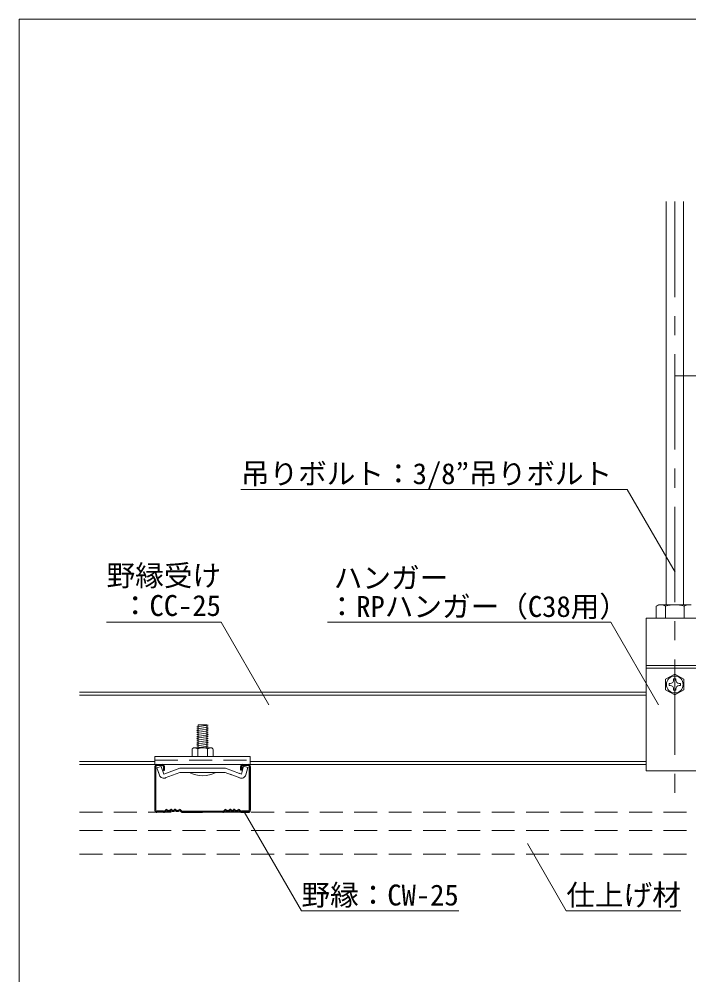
# Model space of a CAD drawing. Units: millimetres on the paper, enlarged 40 times, with parts at other scales. Extents: x -7800 to 7800, y -5578 to 5485.
# Drawn here: x 78 to 1482, y -4404 to -2400 of the extents above; entities that cross this region are included whole.
import ezdxf
from ezdxf.enums import TextEntityAlignment as Align

# ---------------------------------------------------------------- set-up
doc = ezdxf.new("R2010")
doc.units = ezdxf.units.MM
doc.header["$LTSCALE"] = 40
doc.linetypes.add('CHAIN1', pattern=[8, 5, -1, 1, -1])
doc.linetypes.add('DASHED1', pattern=[1.8, 1.2, -0.6])
for name, color, linetype, lineweight in [('7-0_中心線', 4, 'CHAIN1', 9), ('7-1_吊り材', 7, 'Continuous', 18), ('7-2_野縁受け', 3, 'Continuous', 18), ('7-3_野縁', 2, 'Continuous', 25), ('7-5_寸法', 7, 'Continuous', 9), ('7-6_文字', 7, 'Continuous', 18), ('7-A_クリップ', 7, 'Continuous', 18), ('7-B_ビス', 3, 'Continuous', 18), ('7-C_パネル', 7, 'DASHED1', 18), ('F-2_太線１', 3, 'Continuous', 18)]:
    doc.layers.add(name, color=color, linetype=linetype, lineweight=lineweight)
doc.styles.add('ＭＳ ゴシック', font='')
doc.styles.get('ＭＳ ゴシック').set_extended_font_data('MS Gothic')

msp = doc.modelspace()

# ---------------------------------------------------------------- linework, layer by layer
at = {"layer": '7-0_中心線'}
msp.add_line((1452.62, -2782.59), (1452.62, -4059.08), dxfattribs=at)
at = {"layer": '7-1_吊り材'}
for p, q in [((1434.62, -2782.59), (1434.62, -3628.05)), ((1470.62, -2782.59), (1470.62, -3628.05)), ((1418.67, -3628.05), (1413.42, -3631.09)), ((1418.67, -3628.05), (1486.56, -3628.05)), ((1413.42, -3656.05), (1413.42, -3631.09)), ((1433.02, -3656.05), (1433.02, -3631.09)), ((1472.22, -3656.05), (1472.22, -3631.09)), ((1392.62, -3976.05), (1392.62, -3656.05)), ((1413.42, -3656.05), (1491.82, -3656.05)), ((1392.62, -3755.25), (1512.62, -3755.25)), ((1392.62, -3760.79), (1512.62, -3760.79)), ((1512.62, -3976.05), (1392.62, -3976.05))]:
    msp.add_line(p, q, dxfattribs=at)
at = {"layer": '7-1_吊り材', "color": 4, "lineweight": 9}
for p, q in [((1452.42, -3773.25), (1433.37, -3784.25)), ((1433.37, -3784.25), (1433.37, -3806.25)), ((1450.02, -3783.5), (1450.02, -3785.72)), ((1452.42, -3773.25), (1471.48, -3784.25)), ((1454.82, -3783.5), (1454.82, -3786.76)), ((1454.82, -3783.5), (1454.82, -3785.72)), ((1471.48, -3784.25), (1471.48, -3806.25)), ((1452.42, -3817.25), (1433.37, -3806.25)), ((1440.67, -3792.85), (1443.02, -3792.85)), ((1440.67, -3797.65), (1443.02, -3797.65)), ((1450.02, -3807.01), (1450.02, -3804.79)), ((1452.42, -3817.25), (1471.48, -3806.25)), ((1454.82, -3807.01), (1454.82, -3803.75)), ((1454.82, -3807.01), (1454.82, -3804.79)), ((1464.18, -3792.85), (1461.83, -3792.85)), ((1464.18, -3797.65), (1461.83, -3797.65))]:
    msp.add_line(p, q, dxfattribs=at)
at = {"layer": '7-1_吊り材'}
msp.add_lwpolyline([(1392.62, -3656.05), (1512.62, -3656.05), (1512.62, -3976.05)], dxfattribs=at)
at = {"layer": '7-1_吊り材', "color": 4, "lineweight": 9}
msp.add_circle((1452.42, -3795.25), 17.6, dxfattribs=at)
at = {"layer": '7-1_吊り材'}
for centre, radius, start, end in [((1426.23, -3655.14), 27.25, 96.34294, 118.04132), ((1422.55, -3647.56), 19.52, 57.57118, 88.04459), ((1452.62, -3692.92), 64.86, 72.41205, 107.58797), ((1482.68, -3647.56), 19.52, 91.95543, 122.42883)]:
    msp.add_arc(centre, radius, start, end, dxfattribs=at)
at = {"layer": '7-1_吊り材', "color": 4, "lineweight": 9}
for centre, radius, start, end in [((1443.65, -3786.47), 6.42, 264.363, 6.67345), ((1452.42, -3795.25), 12, 78.46304, 101.53696), ((1461.2, -3786.47), 6.42, 173.32655, 275.637), ((1452.42, -3795.25), 12, 168.46304, 191.51331), ((1443.65, -3804.04), 6.42, 353.32655, 95.637), ((1452.42, -3795.25), 12, 258.46304, 281.53696), ((1461.2, -3804.04), 6.42, 84.363, 186.67345), ((1452.42, -3795.25), 12, 348.48669, 11.53696)]:
    msp.add_arc(centre, radius, start, end, dxfattribs=at)
at = {"layer": '7-2_野縁受け'}
for p, q in [((204.76, -3811.25), (1392.62, -3811.25)), ((204.76, -3817.65), (1392.62, -3817.65)), ((204.76, -3956.85), (362.76, -3956.85)), ((204.76, -3963.25), (362.76, -3963.25)), ((562.76, -3956.85), (1392.62, -3956.85)), ((562.76, -3963.25), (1392.62, -3963.25))]:
    msp.add_line(p, q, dxfattribs=at)
at = {"layer": '7-3_野縁'}
for p, q in [((362.76, -3967.25), (362.76, -4059.08)), ((364.76, -4059.08), (364.76, -3967.25)), ((366.76, -3963.25), (378.76, -3963.25)), ((378.76, -3965.25), (366.76, -3965.25)), ((380.76, -3967.25), (380.76, -3975.25)), ((382.76, -3975.25), (382.76, -3967.25)), ((542.76, -3975.25), (542.76, -3967.25)), ((544.76, -3967.25), (544.76, -3975.25)), ((546.76, -3963.25), (558.76, -3963.25)), ((558.76, -3965.25), (546.76, -3965.25)), ((560.76, -4059.08), (560.76, -3967.25)), ((562.76, -3967.25), (562.76, -4059.08)), ((380.76, -3975.25), (382.76, -3975.25)), ((544.76, -3975.25), (542.76, -3975.25)), ((366.76, -4061.25), (381.13, -4061.25)), ((381.13, -4061.25), (366.79, -4061.25)), ((381.13, -4063.25), (366.79, -4063.25)), ((381.13, -4063.25), (366.79, -4063.25)), ((385.37, -4057.84), (382.54, -4060.67)), ((382.54, -4060.67), (385.37, -4057.84)), ((386.79, -4059.25), (383.96, -4062.08)), ((386.79, -4059.25), (383.96, -4062.08)), ((414.79, -4059.25), (417.61, -4062.08)), ((416.2, -4057.84), (419.03, -4060.67)), ((420.38, -4063.25), (462.73, -4063.25)), ((420.44, -4061.25), (505.13, -4061.25)), ((505.07, -4063.25), (462.73, -4063.25)), ((509.37, -4057.84), (506.55, -4060.67)), ((510.79, -4059.25), (507.96, -4062.08)), ((538.79, -4059.25), (541.62, -4062.08)), ((538.79, -4059.25), (541.62, -4062.08)), ((540.2, -4057.84), (543.03, -4060.67)), ((543.03, -4060.67), (540.2, -4057.84)), ((544.44, -4061.25), (558.79, -4061.25)), ((558.76, -4061.25), (544.44, -4061.25)), ((544.44, -4063.25), (558.79, -4063.25)), ((544.44, -4063.25), (558.79, -4063.25))]:
    msp.add_line(p, q, dxfattribs=at)
for centre, radius, start, end in [((366.76, -3967.25), 4, 90.00299, 180.00299), ((366.76, -3967.25), 2, 90, 180), ((378.76, -3967.25), 4, 0.00299, 90.00299), ((378.76, -3967.25), 2, 0.00699, 90), ((546.76, -3967.25), 4, 89.99699, 179.99699), ((546.76, -3967.25), 2, 90, 180), ((558.76, -3967.25), 4, 359.99699, 89.99699), ((558.76, -3967.25), 2, 0, 90), ((366.75, -4059.25), 4, 177.476, 270), ((366.75, -4059.25), 4, 177.476, 270), ((366.76, -4059.25), 2, 180, 270), ((381.13, -4059.25), 2, 270, 314.99998), ((381.13, -4059.25), 2, 269.99998, 314.99998), ((381.13, -4059.25), 4, 270, 315), ((381.13, -4059.25), 4, 270, 314.99998), ((386.79, -4059.25), 2, 46.39717, 135), ((391.79, -4054), 7.25, 226.39717, 313.60281), ((391.79, -4054), 5.25, 226.39717, 313.60281), ((396.79, -4059.25), 2, 36.86989, 133.60281), ((400.79, -4056.25), 5, 216.86989, 323.1301), ((400.79, -4056.25), 3, 216.86989, 323.1301), ((404.79, -4059.25), 2, 46.39717, 143.1301), ((404.79, -4059.25), 2, 36.86989, 143.1301), ((409.79, -4054), 7.25, 226.39717, 313.60281), ((409.79, -4054), 5.25, 226.39717, 313.60281), ((414.79, -4059.25), 2, 44.99998, 133.60281), ((420.44, -4059.25), 4, 225, 270), ((420.44, -4059.25), 2, 225, 270), ((505.13, -4059.25), 2, 270, 315), ((505.13, -4059.25), 4, 270, 315), ((510.79, -4059.25), 2, 46.39719, 135.00002), ((515.79, -4054), 7.25, 226.39719, 313.60283), ((515.79, -4054), 5.25, 226.39719, 313.60283), ((520.79, -4059.25), 2, 36.8699, 143.13011), ((520.79, -4059.25), 2, 36.8699, 133.60283), ((524.79, -4056.25), 5, 216.8699, 323.13011), ((524.79, -4056.25), 3, 216.8699, 323.13011), ((528.79, -4059.25), 2, 46.39719, 143.13011), ((533.79, -4054), 7.25, 226.39719, 313.60283), ((533.79, -4054), 5.25, 226.39719, 313.60283), ((538.79, -4059.25), 2, 45, 133.60283), ((544.44, -4059.25), 4, 225, 270), ((544.44, -4059.25), 4, 225.00002, 270), ((544.44, -4059.25), 2, 225.00002, 270), ((544.44, -4059.25), 2, 225, 270), ((558.76, -4059.25), 4, 270, 2.524), ((558.76, -4059.25), 4, 269.99997, 2.524), ((558.76, -4059.25), 2, 270, 0)]:
    msp.add_arc(centre, radius, start, end, dxfattribs=at)
at = {"layer": '7-5_寸法', "color": 4}
msp.add_line((1452.62, -3147.91), (2052.62, -3147.91), dxfattribs=at)
at = {"layer": '7-6_文字'}
for p, q in [((543.02, -3386.23), (1353.02, -3386.23)), ((1353.02, -3386.23), (1453.02, -3559.43)), ((261.45, -3664.81), (501.45, -3664.81)), ((501.45, -3664.81), (601.45, -3838.02)), ((724.71, -3664.81), (1318.26, -3664.81)), ((1318.26, -3664.81), (1418.26, -3838.02)), ((669.93, -4269.98), (549.93, -4062.13)), ((1225.15, -4269.98), (1143.79, -4129.05)), ((669.93, -4269.98), (999.93, -4269.98)), ((1225.15, -4269.98), (1465.15, -4269.98))]:
    msp.add_line(p, q, dxfattribs=at)
at = {"layer": '7-A_クリップ'}
for p, q in [((362.76, -3946.05), (362.76, -3963.25)), ((362.76, -3946.05), (562.76, -3946.05)), ((562.76, -3963.25), (562.76, -3946.05)), ((362.76, -3963.25), (562.76, -3963.25)), ((375.59, -3967.21), (366.95, -3970.36)), ((375.59, -3967.21), (366.95, -3970.36)), ((374.63, -3963.18), (368.63, -3963.18)), ((381.33, -3982.99), (375.59, -3967.21)), ((381.33, -3982.99), (375.59, -3967.21)), ((544.18, -3982.99), (548.53, -3966.77)), ((548.53, -3966.77), (557.41, -3969.15)), ((372.54, -3985.74), (366.95, -3970.36)), ((371.73, -3983.49), (366.95, -3970.36)), ((414.79, -3970.81), (381.33, -3982.99)), ((384.41, -3991.22), (415.19, -3980.01)), ((414.79, -3970.81), (462.76, -3970.81)), ((417.91, -3980.01), (415.19, -3980.01)), ((462.76, -3980.01), (417.91, -3980.01)), ((510.73, -3970.81), (462.76, -3970.81)), ((510.73, -3970.81), (462.76, -3970.81)), ((510.73, -3970.81), (462.76, -3970.81)), ((462.76, -3980.01), (507.61, -3980.01)), ((462.76, -3980.01), (501.68, -3980.01)), ((462.76, -3980.01), (499.34, -3980.01)), ((500.71, -3980.01), (507.61, -3980.01)), ((502.67, -3980.01), (510.32, -3980.01)), ((523.3, -3984.74), (510.32, -3980.01)), ((510.73, -3970.81), (540.34, -3981.59)), ((541.11, -3991.22), (520.33, -3983.66)), ((539.16, -3981.16), (544.18, -3982.99)), ((553.18, -3984.96), (557.41, -3969.15))]:
    msp.add_line(p, q, dxfattribs=at)
at = {"layer": '7-A_クリップ', "linetype": 'DASHED1'}
msp.add_line((362.76, -3954.05), (562.76, -3954.05), dxfattribs=at)
at = {"layer": '7-A_クリップ', "color": 4, "lineweight": 9}
msp.add_line((505, -3980.01), (498.28, -3980.01), dxfattribs=at)
at = {"layer": '7-A_クリップ'}
for centre, start, end in [((381.19, -3982.59), 200, 300), ((544.29, -3982.58), 245, 345)]:
    msp.add_arc(centre, 9.2, start, end, dxfattribs=at)
at = {"layer": '7-B_ビス'}
for p, q in [((474.76, -3884.64), (450.76, -3888.01)), ((450.76, -3888.01), (453.76, -3889.59)), ((474.76, -3888.64), (450.76, -3892.01)), ((453.76, -3880.01), (471.76, -3880.01)), ((453.76, -3928.05), (453.76, -3880.01)), ((474.76, -3880.64), (471.76, -3880.01)), ((471.76, -3928.05), (471.76, -3880.13)), ((474.76, -3884.64), (471.76, -3883.06)), ((474.76, -3888.64), (471.76, -3887.06)), ((450.76, -3892.01), (453.76, -3893.59)), ((474.76, -3892.64), (450.76, -3896.01)), ((450.76, -3896.01), (453.76, -3897.59)), ((474.76, -3896.64), (450.76, -3900.01)), ((450.76, -3900.01), (453.76, -3901.59)), ((474.76, -3900.64), (450.76, -3904.01)), ((450.76, -3904.01), (453.76, -3905.59)), ((474.76, -3904.64), (450.76, -3908.01)), ((450.76, -3908.01), (453.76, -3909.59)), ((474.76, -3908.64), (450.76, -3912.01)), ((474.76, -3892.64), (471.76, -3891.06)), ((474.76, -3896.64), (471.76, -3895.06)), ((474.76, -3900.64), (471.76, -3899.06)), ((474.76, -3904.64), (471.76, -3903.06)), ((474.76, -3908.64), (471.76, -3907.06)), ((443.43, -3928.72), (441.55, -3929.66)), ((443.43, -3928.72), (441.55, -3929.66)), ((444.76, -3928.05), (480.76, -3928.05)), ((446.2, -3928.41), (452.76, -3930.06)), ((446.2, -3928.41), (452.76, -3930.06)), ((450.76, -3912.01), (453.76, -3913.59)), ((474.76, -3912.64), (450.76, -3916.01)), ((450.76, -3916.01), (453.76, -3917.59)), ((474.76, -3916.64), (450.76, -3920.01)), ((450.76, -3920.01), (453.76, -3921.59)), ((474.76, -3920.64), (450.76, -3924.01)), ((450.76, -3924.01), (453.76, -3925.59)), ((450.76, -3924.01), (453.76, -3925.59)), ((474.76, -3924.64), (450.76, -3928.01)), ((474.76, -3924.64), (450.76, -3928.01)), ((474.76, -3912.64), (471.76, -3911.06)), ((474.76, -3916.64), (471.76, -3915.06)), ((474.76, -3920.64), (471.76, -3919.06)), ((474.76, -3924.64), (471.76, -3923.06)), ((474.76, -3924.64), (471.76, -3923.06)), ((473.64, -3928.05), (471.76, -3927.06)), ((473.64, -3928.05), (471.76, -3927.06)), ((479.34, -3928.4), (472.76, -3930.03)), ((479.34, -3928.4), (472.76, -3930.03)), ((482.07, -3928.7), (483.93, -3929.62)), ((482.07, -3928.7), (483.93, -3929.62)), ((440.76, -3932.05), (440.76, -3946.05)), ((440.76, -3946.05), (484.76, -3946.05)), ((452.76, -3930.06), (452.76, -3930.12)), ((452.76, -3930.12), (452.76, -3946.05)), ((471.64, -3929.62), (472.76, -3930.03)), ((471.64, -3929.62), (472.76, -3930.03)), ((472.76, -3930.03), (472.76, -3946.05)), ((484.76, -3932.05), (484.76, -3946.05)), ((490.76, -3980.01), (434.76, -3980.01))]:
    msp.add_line(p, q, dxfattribs=at)
msp.add_lwpolyline([(474.76, -3880.64), (450.76, -3884.01), (453.76, -3885.59)], dxfattribs=at)
for centre, radius, start, end in [((444.76, -3932.05), 4, 90, 180), ((445.22, -3932.29), 4, 75.94201, 116.60205), ((445.22, -3932.29), 4, 75.94201, 116.60205), ((462.76, -3954.06), 26, 70.01815, 112.61985), ((462.76, -3954.06), 26, 70.01815, 112.61985), ((480.3, -3932.29), 4, 63.73468, 103.86023), ((480.3, -3932.29), 4, 63.73468, 103.86023), ((480.76, -3932.05), 4, 0, 90), ((462.76, -3924.01), 62.61, 243.43494, 296.56505)]:
    msp.add_arc(centre, radius, start, end, dxfattribs=at)
at = {"layer": '7-C_パネル'}
for p, q in [((204.76, -4101.25), (1812.62, -4101.25)), ((204.76, -4151.25), (1812.62, -4151.25))]:
    msp.add_line(p, q, dxfattribs=at)
msp.add_lwpolyline([(204.76, -4063.25), (1812.62, -4063.25), (1812.62, -4151.25)], dxfattribs=at)
at = {"layer": 'F-2_太線１'}
for q in [(4458.58, -2399.73), (78.17, -4783.77)]:
    msp.add_line((78.17, -2399.73), q, dxfattribs=at)

# ---------------------------------------------------------------- texts
at = {"layer": '7-6_文字', "style": 'ＭＳ ゴシック'}
for s, p in [('吊りボルト：3/8”吊りボルト', (543.02, -3388.23)), ('野縁受け', (261.45, -3602.02)), ('ハンガー', (737.71, -3606.81)), ('：CC-25', (291.45, -3664.81)), ('：RPハンガー（C38用）', (724.71, -3666.81)), ('野縁：CW-25', (669.93, -4271.98)), ('仕上げ材', (1225.15, -4271.98))]:
    msp.add_text(s, height=43.99, dxfattribs=at).set_placement(p, align=Align.BOTTOM_LEFT)

doc.saveas('drawing.dxf')
